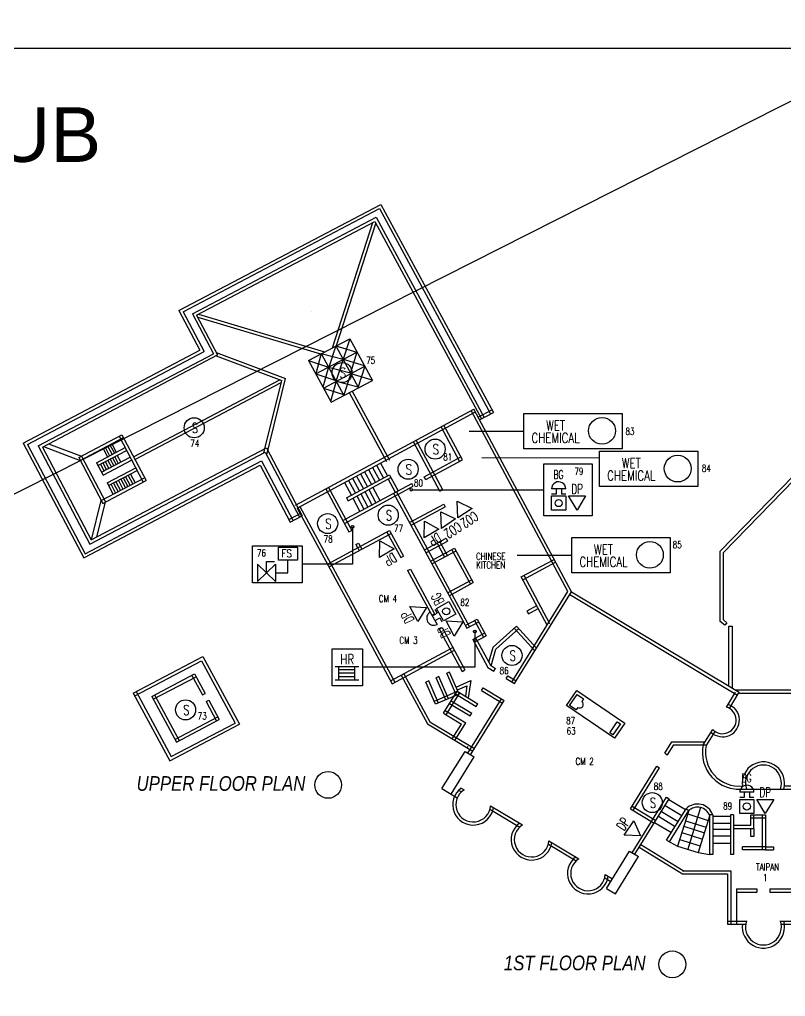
# Model space of a CAD drawing. Extents: x -2888 to 8486, y -2377 to 1555.
# Drawn here: x 7147.5 to 7319, y 562 to 780.9 of the extents above; entities that cross this region are included whole.
import ezdxf
from ezdxf.enums import TextEntityAlignment as Align

# ---------------------------------------------------------------- set-up
doc = ezdxf.new("R2010")
doc.units = 0
doc.layers.get('0').update_dxf_attribs({"linetype": 'CONTINUOUS'})
for name, color, linetype in [('BUILD', 8, 'CONTINUOUS'), ('FAPOINT', 1, 'CONTINUOUS'), ('FF_GRID_LINE', 8, 'CONTINUOUS'), ('MIMIC_SIZE', 7, 'CONTINUOUS'), ('TEXT', 8, 'CONTINUOUS'), ('TXT4', 8, 'CONTINUOUS')]:
    doc.layers.add(name, color=color, linetype=linetype)
doc.styles.add('ARIAL', font='arial.ttf')
doc.styles.add('ARIAL_NARROW_ITALIC', font='ARIALNI.TTF')
doc.styles.add('BADAI', font='romans.shx', dxfattribs={"width": 0.65})
doc.styles.add('PLOT02__REVB$0$NARROW', font='SIMPLEX', dxfattribs={"width": 0.75})
doc.styles.add('ROMANS', font='ROMANS.SHX', dxfattribs={"width": 0.8})

# ---------------------------------------------------------------- blocks, each defined once
blk = doc.blocks.new('D-433-1_MIMIC_SIZE_900_X_1')
at = {"layer": 'MIMIC_SIZE'}
blk.add_lwpolyline([(23.62, 73.07), (848.62, 73.07), (848.62, 458.07), (23.62, 458.07)], close=True, dxfattribs=at)

msp = doc.modelspace()

# ---------------------------------------------------------------- linework, layer by layer
at = {"color": 1}
for p, q in [((7267.647, 674.523), (7266.652, 674.524)), ((7269.835, 675.714), (7266.654, 675.717)), ((7267.648, 675.716), (7267.647, 674.523)), ((7268.841, 675.715), (7268.84, 674.522)), ((7269.834, 674.521), (7268.84, 674.522)), ((7245.511, 672.951), (7248.848, 671.343)), ((7245.663, 669.238), (7245.511, 672.951)), ((7266.649, 670.945), (7266.652, 674.127)), ((7266.652, 674.127), (7269.834, 674.123)), ((7269.834, 674.123), (7269.83, 670.942)), ((7270.446, 674.122), (7274.264, 674.132)), ((7272.352, 670.945), (7270.446, 674.122)), ((7274.264, 674.132), (7272.352, 670.945)), ((7241.814, 670.584), (7245.15, 668.976)), ((7241.965, 666.871), (7241.814, 670.584)), ((7248.848, 671.343), (7245.663, 669.238)), ((7238.1, 664.78), (7238.156, 668.496)), ((7238.156, 668.496), (7241.397, 666.703)), ((7245.15, 668.976), (7241.965, 666.871)), ((7241.397, 666.703), (7238.1, 664.78)), ((7228.097, 660.332), (7228.154, 664.048)), ((7228.154, 664.048), (7231.395, 662.255)), ((7231.395, 662.255), (7228.097, 660.332)), ((7202.799, 659.477), (7204.598, 659.477)), ((7202.799, 656.915), (7202.799, 659.477)), ((7207.588, 656.924), (7207.588, 659.74)), ((7200.811, 654.96), (7204.798, 658.88)), ((7204.798, 654.96), (7200.811, 658.86)), ((7200.811, 658.86), (7200.811, 654.96)), ((7204.798, 658.88), (7204.798, 654.96)), ((7204.798, 656.924), (7207.588, 656.924)), ((7240.881, 648.897), (7243.66, 650.446)), ((7236.679, 645.976), (7234.911, 649.359)), ((7234.911, 649.359), (7238.62, 649.13)), ((7238.62, 649.13), (7236.679, 645.976)), ((7239.492, 648.123), (7241.041, 645.344)), ((7240.534, 648.704), (7241.018, 647.835)), ((7242.43, 646.118), (7240.881, 648.897)), ((7239.976, 647.254), (7241.018, 647.835)), ((7240.557, 646.212), (7241.599, 646.793)), ((7241.599, 646.793), (7242.083, 645.924)), ((7245.209, 647.667), (7242.43, 646.118)), ((7244.795, 642.739), (7243.027, 646.122)), ((7243.027, 646.122), (7246.736, 645.893)), ((7246.736, 645.893), (7244.795, 642.739)), ((7309.784, 606.536), (7308.789, 606.537)), ((7311.973, 607.727), (7308.791, 607.73)), ((7309.785, 607.729), (7309.784, 606.536)), ((7310.978, 607.728), (7310.977, 606.535)), ((7311.971, 606.534), (7310.977, 606.535)), ((7308.786, 602.958), (7308.789, 606.139)), ((7308.789, 606.139), (7311.971, 606.136)), ((7311.971, 606.136), (7311.967, 602.954)), ((7312.583, 606.134), (7316.401, 606.144)), ((7314.489, 602.958), (7312.583, 606.134)), ((7316.401, 606.144), (7314.489, 602.958)), ((7282.9, 598.156), (7285.038, 601.319)), ((7285.038, 601.319), (7286.598, 597.946)), ((7286.598, 597.946), (7282.9, 598.156))]:
    msp.add_line(p, q, dxfattribs=at)
for points in [[(7264.894, 681.346), (7275.721, 681.346), (7275.721, 669.705), (7264.894, 669.705)], [(7199.652, 662.973), (7210.767, 662.973), (7210.767, 654.689), (7199.652, 654.689)], [(7205.46, 659.74), (7205.46, 662.687), (7209.715, 662.687), (7209.715, 659.74)], [(7217.469, 639.89), (7224.326, 639.89), (7224.326, 631.606), (7217.469, 631.606)]]:
    msp.add_lwpolyline(points, close=True, dxfattribs=at)
at = {"color": 1, "linetype": 'BYBLOCK'}
for centre, radius in [((7219.723, 701.764), 2.25), ((7186.611, 689.408), 2.25), ((7277.941, 688.712), 3), ((7240.565, 684.623), 2.25), ((7294.892, 680.263), 3), ((7234.518, 680.102), 2.25), ((7235.232, 675.526), 0.299), ((7230.059, 669.822), 2.25), ((7216.496, 667.93), 2.25), ((7222.067, 667.206), 0.299), ((7288.671, 660.928), 3), ((7249.45, 643.774), 0.299), ((7257.779, 638.39), 2.25), ((7184.682, 626.198), 2.25), ((7216.603, 609.386), 3), ((7289.197, 605.414), 2.25), ((7293.692, 569.173), 3)]:
    msp.add_circle(centre, radius, dxfattribs=at)
at = {"color": 1}
for centre in [(7268.241, 672.534), (7243.045, 648.282), (7310.378, 604.547)]:
    msp.add_circle(centre, 0.795, dxfattribs=at)
for centre, start, end in [((7268.245, 675.716), 359.93967, 179.93967), ((7240.266, 646.733), 119.13833, 299.13833), ((7310.382, 607.728), 359.93967, 179.93967)]:
    msp.add_arc(centre, 1.591, start, end, dxfattribs=at)
at = {"layer": 'FAPOINT', "color": 1, "linetype": 'BYBLOCK'}
for p, q in [((7218.184, 635.883), (7223.442, 635.883)), ((7218.967, 632.913), (7218.967, 635.883)), ((7218.967, 635.274), (7222.592, 635.274)), ((7222.592, 632.913), (7222.592, 635.883)), ((7218.184, 632.913), (7223.442, 632.913)), ((7218.967, 634.508), (7222.592, 634.508)), ((7218.967, 633.679), (7222.592, 633.679))]:
    msp.add_line(p, q, dxfattribs=at)
at = {"layer": 'FF_GRID_LINE', "color": 1}
for p, q in [((7269.83, 670.942), (7266.649, 670.945)), ((7243.66, 650.446), (7245.209, 647.667)), ((7311.967, 602.954), (7308.786, 602.958))]:
    msp.add_line(p, q, dxfattribs=at)
at = {"layer": 'MIMIC_SIZE', "color": 1}
for p, q in [((6527.762, 361.459), (7811.076, 1011.117)), ((7248.218, 688.636), (7260.466, 688.636)), ((7251.053, 682.747), (7277.416, 682.675)), ((7235.531, 675.526), (7264.894, 675.526)), ((7222.067, 667.206), (7222.067, 658.831)), ((7258.949, 660.851), (7271.196, 660.851)), ((7222.067, 658.831), (7210.767, 658.831)), ((7249.45, 643.774), (7249.45, 635.748)), ((7249.45, 635.748), (7224.326, 635.748)), ((7273.822, 628.652), (7273.423, 628.066)), ((7272.535, 626.763), (7272.136, 626.177))]:
    msp.add_line(p, q, dxfattribs=at)
at = {"layer": 'MIMIC_SIZE', "color": 0}
for p, q in [((7183.172, 715.689), (7228.399, 739.468)), ((7184.128, 715.392), (7228.11, 738.516)), ((7228.11, 738.516), (7253.002, 692.493)), ((7228.399, 739.468), (7253.625, 692.829)), ((7186.201, 714.937), (7227.324, 736.558)), ((7187.157, 714.64), (7227.034, 735.606)), ((7227.034, 735.606), (7250.952, 691.384)), ((7227.324, 736.558), (7251.575, 691.721)), ((7217.575, 707.335), (7226.587, 735.371)), ((7218.47, 707.805), (7227.267, 735.175)), ((7183.172, 715.689), (7187.867, 706.76)), ((7184.128, 715.392), (7188.822, 706.463)), ((7186.201, 714.937), (7190.895, 706.008)), ((7187.157, 714.64), (7191.851, 705.711)), ((7187.387, 714.201), (7214.914, 705.935)), ((7187.604, 714.875), (7215.809, 706.406)), ((7212.815, 715.45), (7212.815, 715.45)), ((7212.187, 704.502), (7221.439, 709.366)), ((7221.439, 709.366), (7219.982, 704.746)), ((7221.439, 709.366), (7226.505, 700)), ((7218.359, 707.747), (7216.793, 702.987)), ((7218.359, 707.747), (7223.425, 698.38)), ((7218.359, 707.747), (7223.02, 706.343)), ((7148.334, 685.975), (7187.867, 706.76)), ((7149.29, 685.678), (7188.822, 706.463)), ((7151.653, 685.376), (7190.895, 706.008)), ((7152.609, 685.078), (7191.851, 705.711)), ((7191.536, 705.545), (7206.239, 700.01)), ((7191.542, 706.299), (7207.077, 700.45)), ((7213.811, 701.501), (7223.062, 706.365)), ((7215.073, 706.019), (7213.811, 701.501)), ((7215.073, 706.019), (7220.14, 696.653)), ((7215.073, 706.019), (7219.982, 704.746)), ((7223.062, 706.365), (7221.605, 701.745)), ((7212.187, 704.502), (7217.253, 695.135)), ((7212.187, 704.502), (7216.697, 703.018)), ((7216.697, 703.018), (7215.434, 698.5)), ((7215.534, 698.313), (7224.786, 703.178)), ((7216.697, 703.018), (7221.605, 701.745)), ((7219.982, 704.746), (7218.416, 699.985)), ((7219.982, 704.746), (7224.643, 703.342)), ((7224.786, 703.178), (7223.329, 698.557)), ((7213.811, 701.501), (7218.32, 700.017)), ((7221.706, 701.558), (7220.14, 696.798)), ((7221.706, 701.558), (7226.367, 700.154)), ((7173.002, 682.915), (7205.817, 700.169)), ((7173.331, 682.289), (7206.12, 699.528)), ((7202.218, 683.762), (7206.239, 700.01)), ((7202.842, 683.34), (7207.077, 700.45)), ((7215.534, 698.313), (7220.044, 696.83)), ((7218.421, 699.831), (7217.158, 695.312)), ((7217.253, 695.135), (7226.505, 700)), ((7218.421, 699.831), (7223.329, 698.557)), ((7221.332, 697.279), (7229.693, 681.821)), ((7221.958, 697.609), (7230.315, 682.157)), ((7209.316, 672.05), (7249.241, 693.581)), ((7209.652, 671.427), (7249.574, 692.956)), ((7270.285, 652.691), (7248.618, 693.245)), ((7271.102, 652.665), (7249.241, 693.581)), ((7250.201, 691.783), (7253.288, 693.452)), ((7250.535, 691.159), (7253.625, 692.829)), ((7246.046, 681.909), (7241.92, 689.633)), ((7246.669, 682.245), (7242.543, 689.969)), ((7160.73, 682.719), (7170.425, 687.816)), ((7169.799, 687.487), (7175.191, 677.23)), ((7170.425, 687.816), (7175.818, 677.56)), ((7148.334, 685.975), (7161.87, 660.23)), ((7149.29, 685.678), (7162.167, 661.185)), ((7151.653, 685.376), (7163.257, 663.304)), ((7152.825, 685.192), (7161.059, 682.092)), ((7154.009, 685.815), (7161.356, 683.048)), ((7161.059, 682.092), (7170.754, 687.19)), ((7167.209, 685.326), (7168.214, 683.414)), ((7167.73, 685.6), (7168.735, 683.689)), ((7168.16, 685.826), (7169.165, 683.914)), ((7241.653, 675.184), (7235.72, 686.289)), ((7242.276, 675.52), (7236.343, 686.625)), ((7152.609, 685.078), (7163.555, 664.26)), ((7161.356, 683.048), (7166.749, 672.792)), ((7163.257, 663.304), (7202.5, 683.936)), ((7163.555, 664.26), (7202.797, 684.892)), ((7164.728, 681.582), (7171.133, 684.949)), ((7165.057, 680.955), (7171.462, 684.323)), ((7166.194, 684.792), (7167.199, 682.881)), ((7166.646, 685.03), (7167.651, 683.118)), ((7169.351, 683.213), (7170.158, 681.679)), ((7202.5, 683.936), (7210.176, 669.337)), ((7202.797, 684.892), (7210.799, 669.673)), ((7160.73, 682.719), (7166.123, 672.462)), ((7161.87, 660.23), (7201.403, 681.015)), ((7162.167, 661.185), (7201.7, 681.971)), ((7164.728, 681.582), (7166.193, 678.795)), ((7165.603, 681.242), (7166.409, 679.708)), ((7165.864, 679.421), (7172.269, 682.789)), ((7166.149, 681.529), (7166.955, 679.995)), ((7166.193, 678.795), (7172.598, 682.162)), ((7166.695, 681.816), (7167.501, 680.282)), ((7167.24, 682.103), (7168.047, 680.569)), ((7167.786, 682.39), (7168.593, 680.856)), ((7168.332, 682.677), (7169.139, 681.143)), ((7168.805, 682.926), (7169.612, 681.392)), ((7201.403, 681.015), (7208.124, 668.231)), ((7201.7, 681.971), (7208.747, 668.567)), ((7227.414, 681.006), (7228.972, 678.126)), ((7228.31, 681.489), (7229.867, 678.609)), ((7238.133, 678.446), (7246.336, 682.869)), ((7238.467, 677.822), (7246.669, 682.245)), ((7167.104, 677.062), (7173.509, 680.43)), ((7167.433, 676.436), (7173.838, 679.803)), ((7171.801, 678.732), (7172.824, 676.785)), ((7172.347, 679.019), (7173.37, 677.072)), ((7220.728, 673.681), (7230.325, 678.856)), ((7222.935, 678.59), (7224.492, 675.71)), ((7223.833, 679.07), (7225.39, 676.19)), ((7224.727, 679.557), (7226.284, 676.677)), ((7225.624, 680.038), (7227.181, 677.158)), ((7226.518, 680.523), (7228.076, 677.643)), ((7230.325, 678.856), (7230.662, 678.234)), ((7165.793, 673.089), (7175.488, 678.186)), ((7166.123, 672.462), (7175.818, 677.56)), ((7167.104, 677.062), (7168.457, 674.489)), ((7167.979, 676.723), (7169.003, 674.776)), ((7168.525, 677.01), (7169.548, 675.063)), ((7169.071, 677.296), (7170.094, 675.35)), ((7169.617, 677.583), (7170.64, 675.637)), ((7170.163, 677.871), (7171.187, 675.924)), ((7170.709, 678.158), (7171.732, 676.211)), ((7171.255, 678.445), (7172.278, 676.498)), ((7219.9, 668.613), (7235.317, 676.927)), ((7220.247, 677.141), (7221.804, 674.261)), ((7221.065, 673.058), (7230.662, 678.234)), ((7221.143, 677.624), (7222.7, 674.744)), ((7222.042, 678.101), (7223.599, 675.221)), ((7230.039, 677.897), (7231.637, 674.943)), ((7230.662, 678.234), (7232.26, 675.279)), ((7235.651, 676.303), (7235.317, 676.927)), ((7238.467, 677.822), (7238.133, 678.446)), ((7304.428, 661.766), (7320.726, 678.54)), ((7305.136, 661.479), (7321.025, 677.832)), ((7216.071, 675.693), (7221.269, 666.08)), ((7216.694, 676.029), (7221.892, 666.416)), ((7220.236, 667.99), (7235.651, 676.303)), ((7223.929, 674.607), (7225.526, 671.652)), ((7224.824, 675.091), (7226.422, 672.136)), ((7225.72, 675.574), (7227.318, 672.619)), ((7226.618, 676.053), (7228.216, 673.098)), ((7231.275, 674.748), (7247.643, 644.477)), ((7231.898, 675.083), (7248.266, 644.813)), ((7241.653, 675.184), (7242.276, 675.52)), ((7163.616, 664.292), (7165.793, 673.089)), ((7164.799, 664.914), (7166.749, 672.792)), ((7220.728, 673.681), (7221.065, 673.058)), ((7222.142, 673.632), (7223.739, 670.677)), ((7223.033, 674.124), (7224.63, 671.169)), ((7234.83, 668.174), (7242.486, 672.303)), ((7242.486, 672.303), (7242.822, 671.68)), ((7207.795, 668.857), (7210.469, 670.3)), ((7209.652, 671.427), (7230.943, 632.051)), ((7210.275, 671.764), (7231.566, 632.387)), ((7235.166, 667.552), (7242.822, 671.68)), ((7208.124, 668.231), (7210.799, 669.673)), ((7216.448, 658.862), (7230.372, 666.371)), ((7216.784, 658.239), (7230.709, 665.748)), ((7221.269, 666.08), (7221.892, 666.416)), ((7229.749, 666.035), (7232.85, 660.301)), ((7230.372, 666.371), (7233.472, 660.638)), ((7222.813, 663.225), (7223.436, 663.561)), ((7223.436, 663.561), (7224.162, 662.218)), ((7238.157, 662.021), (7243.025, 664.647)), ((7238.493, 661.399), (7243.362, 664.024)), ((7240.989, 663.549), (7242.685, 660.411)), ((7241.612, 663.884), (7243.308, 660.747)), ((7243.025, 664.647), (7243.362, 664.024)), ((7222.813, 663.225), (7223.539, 661.882)), ((7239.516, 659.506), (7244.934, 662.427)), ((7239.853, 658.883), (7245.27, 661.805)), ((7244.311, 662.091), (7248.487, 654.367)), ((7244.934, 662.427), (7249.11, 654.703)), ((7304.428, 646.025), (7304.428, 661.766)), ((7305.136, 646.35), (7305.136, 661.479)), ((7232.85, 660.301), (7233.472, 660.638)), ((7259.858, 655.989), (7267.223, 659.924)), ((7260.192, 655.365), (7267.557, 659.3)), ((7234.41, 657.414), (7235.033, 657.751)), ((7234.41, 657.414), (7239.821, 647.408)), ((7235.033, 657.751), (7240.443, 647.745)), ((7243.357, 652.404), (7248.774, 655.325)), ((7243.693, 651.781), (7249.11, 654.703)), ((7265.638, 645.171), (7259.858, 655.989)), ((7266.262, 645.505), (7260.482, 656.323)), ((7257.768, 632.439), (7270.285, 652.691)), ((7258.374, 632.073), (7271.102, 652.665)), ((7271.102, 652.665), (7308.693, 630.127)), ((7270.738, 652.058), (7308.321, 629.525)), ((7263.306, 649.535), (7261.135, 648.336)), ((7261.135, 648.336), (7261.477, 647.716)), ((7261.477, 647.716), (7263.656, 648.88)), ((7239.821, 647.408), (7240.443, 647.745)), ((7247.306, 645.1), (7250.002, 646.554)), ((7247.643, 644.477), (7250.339, 645.931)), ((7249.379, 646.218), (7251.4, 642.481)), ((7250.002, 646.554), (7252.023, 642.817)), ((7305.416, 645.174), (7304.428, 646.025)), ((7305.878, 645.71), (7305.136, 646.35)), ((7241.494, 644.315), (7242.116, 644.651)), ((7241.494, 644.315), (7246.623, 634.829)), ((7242.116, 644.651), (7247.246, 635.165)), ((7253.531, 640.217), (7258.805, 644.987)), ((7254.155, 639.827), (7259.279, 644.462)), ((7258.28, 644.512), (7262.903, 639.401)), ((7258.805, 644.987), (7263.29, 640.027)), ((7305.878, 645.71), (7305.416, 645.174)), ((7306.371, 631.52), (7306.371, 644.936)), ((7306.371, 644.936), (7307.079, 644.936)), ((7307.079, 644.936), (7307.079, 631.095)), ((7248.99, 641.986), (7251.686, 643.44)), ((7248.99, 641.986), (7252.4, 635.679)), ((7249.326, 641.363), (7252.023, 642.817)), ((7249.613, 642.322), (7252.931, 636.186)), ((7230.607, 632.674), (7244.532, 640.183)), ((7230.943, 632.051), (7244.869, 639.561)), ((7252.564, 636.863), (7253.531, 640.217)), ((7253.08, 636.095), (7254.155, 639.827)), ((7172.964, 629.951), (7188.524, 638.132)), ((7173.301, 629.329), (7188.234, 637.18)), ((7188.234, 637.18), (7195.767, 623.248)), ((7188.524, 638.132), (7196.73, 622.955)), ((7246.623, 634.829), (7247.245, 635.166)), ((7252.4, 635.679), (7253.722, 634.881)), ((7252.931, 636.186), (7254.095, 635.483)), ((7253.722, 634.881), (7254.095, 635.483)), ((7177.105, 629.199), (7186.701, 634.244)), ((7177.442, 628.576), (7187.038, 633.622)), ((7186.075, 633.915), (7188.438, 629.545)), ((7186.701, 634.244), (7189.064, 629.874)), ((7232.962, 633.944), (7238.86, 623.038)), ((7233.585, 634.28), (7239.39, 623.544)), ((7239.124, 632.683), (7238.473, 632.407)), ((7241.289, 627.727), (7239.124, 632.683)), ((7241.429, 633.661), (7240.778, 633.385)), ((7242.942, 628.429), (7240.778, 633.385)), ((7243.593, 628.705), (7241.429, 633.661)), ((7243.805, 634.669), (7243.153, 634.393)), ((7245.318, 629.437), (7243.153, 634.393)), ((7245.969, 629.713), (7243.805, 634.669)), ((7245.275, 631.303), (7248.547, 632.744)), ((7248.547, 632.744), (7247.992, 628.863)), ((7256.49, 633.21), (7256.862, 633.812)), ((7256.49, 633.21), (7258.374, 632.073)), ((7256.862, 633.812), (7258.746, 632.675)), ((7240.637, 627.451), (7238.473, 632.407)), ((7245.56, 630.655), (7247.666, 631.583)), ((7247.666, 631.583), (7247.334, 629.26)), ((7250.917, 630.554), (7251.289, 631.156)), ((7250.917, 630.554), (7255.664, 627.688)), ((7251.289, 631.156), (7256.036, 628.29)), ((7348.847, 630.582), (7307.936, 630.582)), ((7172.964, 629.951), (7181.171, 614.775)), ((7173.591, 630.281), (7181.46, 615.727)), ((7177.105, 629.199), (7182.635, 618.971)), ((7177.732, 629.528), (7183.262, 619.3)), ((7188.438, 629.545), (7189.064, 629.874)), ((7189.255, 628.034), (7189.881, 628.363)), ((7189.881, 628.363), (7192.232, 624.016)), ((7245.686, 630.362), (7240.354, 628.099)), ((7245.969, 629.713), (7240.637, 627.451)), ((7242.44, 625.448), (7245.486, 630.376)), ((7243.046, 625.083), (7246.092, 630.01)), ((7244.17, 628.246), (7248.799, 625.451)), ((7245.114, 629.773), (7249.743, 626.978)), ((7245.486, 630.376), (7250.116, 627.58)), ((7247.916, 616.501), (7255.43, 628.656)), ((7248.522, 616.135), (7256.036, 628.29)), ((7305.808, 626.805), (7307.877, 630.153)), ((7306.468, 626.526), (7308.693, 630.127)), ((7348.246, 629.874), (7308.537, 629.874)), ((7189.255, 628.034), (7191.605, 623.687)), ((7242.813, 626.051), (7247.442, 623.256)), ((7243.797, 627.644), (7248.427, 624.849)), ((7249.743, 626.978), (7250.116, 627.58)), ((7182.299, 619.593), (7191.895, 624.639)), ((7182.635, 618.971), (7192.232, 624.016)), ((7242.44, 625.448), (7246.464, 623.019)), ((7248.427, 624.849), (7248.799, 625.451)), ((7181.171, 614.775), (7196.73, 622.955)), ((7181.46, 615.727), (7195.767, 623.248)), ((7238.86, 623.038), (7249.004, 616.913)), ((7239.39, 623.544), (7249.376, 617.515)), ((7244.406, 619.689), (7246.464, 623.019)), ((7245.012, 619.323), (7247.442, 623.256)), ((7300.582, 618.35), (7302.733, 621.83)), ((7301.414, 618.35), (7303.277, 621.365)), ((7247.742, 617.675), (7247.93, 617.978)), ((7292.012, 616.478), (7293.607, 619.058)), ((7292.619, 616.114), (7294.002, 618.35)), ((7293.607, 619.058), (7301.02, 619.058)), ((7294.002, 618.35), (7301.414, 618.35)), ((7242.097, 608.542), (7247.261, 616.896)), ((7244.139, 607.31), (7249.302, 615.664)), ((7247.261, 616.896), (7249.302, 615.664)), ((7292.012, 616.478), (7292.619, 616.114)), ((7284.297, 603.995), (7290.223, 613.584)), ((7284.904, 603.631), (7290.831, 613.22)), ((7290.223, 613.584), (7290.831, 613.22)), ((7242.097, 608.542), (7245.474, 606.504)), ((7246.38, 608.657), (7247.05, 608.255)), ((7318.789, 609.142), (7349.724, 609.142)), ((7245.817, 608.169), (7246.445, 607.793)), ((7284.694, 594.199), (7292.385, 606.642)), ((7292.385, 606.642), (7292.992, 606.278)), ((7307.963, 608.434), (7349.724, 608.434)), ((7252.958, 604.713), (7260.136, 600.41)), ((7284.669, 604.597), (7289.984, 601.411)), ((7285.301, 593.835), (7292.992, 606.278)), ((7292.052, 604.758), (7295.829, 602.494)), ((7292.884, 606.103), (7296.66, 603.839)), ((7299.973, 604.331), (7297.155, 594.947)), ((7252.835, 603.962), (7259.531, 599.947)), ((7284.297, 603.995), (7289.611, 600.809)), ((7290.561, 602.345), (7294.337, 600.081)), ((7291.247, 603.455), (7295.023, 601.191)), ((7292.415, 596.971), (7296.768, 604.014)), ((7293.041, 596.638), (7297.375, 603.65)), ((7297.375, 603.65), (7294.85, 595.678)), ((7296.768, 604.014), (7297.375, 603.65)), ((7297.135, 602.89), (7301.746, 601.429)), ((7302.047, 602.378), (7299.461, 594.217)), ((7302.047, 602.708), (7302.047, 593.752)), ((7302.755, 602.708), (7302.047, 602.708)), ((7302.755, 602.708), (7302.755, 593.752)), ((7302.755, 602.366), (7306.703, 602.366)), ((7306.703, 602.708), (7306.703, 593.752)), ((7307.411, 602.708), (7306.703, 602.708)), ((7307.411, 602.708), (7307.411, 593.752)), ((7311.26, 600.346), (7311.26, 602.708)), ((7311.26, 602.708), (7314.543, 602.708)), ((7311.26, 602), (7314.543, 602)), ((7311.968, 599.638), (7311.968, 602.708)), ((7313.836, 602.708), (7313.836, 594.8)), ((7314.543, 602.708), (7314.543, 594.8)), ((7289.723, 600.99), (7293.499, 598.726)), ((7296.257, 600.121), (7300.869, 598.66)), ((7296.647, 601.352), (7301.259, 599.891)), ((7302.755, 600.8), (7306.703, 600.8)), ((7307.411, 600.346), (7311.26, 600.346)), ((7295.807, 598.7), (7300.419, 597.239)), ((7302.755, 599.453), (7306.703, 599.453)), ((7302.755, 597.966), (7306.703, 597.966)), ((7307.411, 599.638), (7311.968, 599.638)), ((7311.26, 597.794), (7311.26, 599.638)), ((7311.968, 597.794), (7311.26, 597.794)), ((7311.968, 599.638), (7311.968, 597.794)), ((7265.921, 596.116), (7272.156, 592.378)), ((7266.044, 596.868), (7272.761, 592.84)), ((7286.277, 595.415), (7295.935, 589.427)), ((7286.65, 596.016), (7296.308, 590.029)), ((7292.415, 596.971), (7294.85, 595.678)), ((7294.85, 595.678), (7299.461, 594.217)), ((7295.327, 597.184), (7299.938, 595.723)), ((7302.755, 596.291), (7306.703, 596.291)), ((7314.543, 595.508), (7309.402, 595.508)), ((7309.402, 594.8), (7309.402, 595.508)), ((7314.543, 595.508), (7316.386, 595.508)), ((7316.386, 595.508), (7316.386, 594.8)), ((7278.947, 586.2), (7284.11, 594.554)), ((7280.988, 584.968), (7286.152, 593.322)), ((7284.11, 594.554), (7286.152, 593.322)), ((7299.461, 594.217), (7302.047, 593.752)), ((7302.755, 593.752), (7302.047, 593.752)), ((7307.411, 593.752), (7306.703, 593.752)), ((7314.543, 594.8), (7309.402, 594.8)), ((7314.543, 594.8), (7316.386, 594.8)), ((7278.669, 589.298), (7280.269, 588.339)), ((7295.935, 590.135), (7306.788, 590.135)), ((7295.935, 589.427), (7306.08, 589.427)), ((7306.08, 589.427), (7306.08, 578.173)), ((7306.788, 590.135), (7306.788, 578.173)), ((7278.546, 588.547), (7279.897, 587.737)), ((7278.947, 586.2), (7280.988, 584.968)), ((7308.034, 586.062), (7308.034, 578.173)), ((7308.034, 586.062), (7312.607, 586.062)), ((7308.034, 585.354), (7312.607, 585.354)), ((7312.607, 586.062), (7312.607, 585.354)), ((7315.5, 586.062), (7326.708, 586.062)), ((7315.5, 586.062), (7315.5, 585.354)), ((7315.5, 585.354), (7326.708, 585.354)), ((7306.08, 578.88), (7310.304, 578.88)), ((7306.08, 578.173), (7310.126, 578.173)), ((7317.899, 578.88), (7324.216, 578.88)), ((7318.077, 578.173), (7324.037, 578.173))]:
    msp.add_line(p, q, dxfattribs=at)
for points in [[(7260.466, 692.576), (7282.447, 692.576), (7282.447, 684.696), (7260.466, 684.696)], [(7277.416, 684.126), (7299.398, 684.126), (7299.398, 676.247), (7277.416, 676.247)], [(7271.196, 664.791), (7293.177, 664.791), (7293.177, 656.912), (7271.196, 656.912)]]:
    msp.add_lwpolyline(points, close=True, dxfattribs=at)
at = {"layer": 'MIMIC_SIZE', "color": 1}
for points in [[(7272.304, 630.567), (7283.042, 623.252), (7280.721, 619.846), (7269.983, 627.161)], [(7281.37, 623.51), (7282.06, 623.04), (7280.374, 620.565), (7279.684, 621.035)]]:
    msp.add_lwpolyline(points, close=True, dxfattribs=at)
msp.add_lwpolyline([(7272.136, 626.177), (7270.696, 627.158), (7272.383, 629.633), (7273.822, 628.652)], dxfattribs=at)
msp.add_arc((7272.979, 627.414), 0.788, 235.73535, 55.73535, dxfattribs=at)
at = {"layer": 'MIMIC_SIZE', "color": 0}
for centre, radius, start, end in [((7304.962, 623.89), 3.743, 225.73065, 70.82893), ((7304.962, 623.89), 3.036, 222.7382, 73.82138), ((7308.69, 616.68), 8.278, 168.35624, 276.06783), ((7308.69, 616.68), 7.57, 168.35624, 275.48868), ((7314.101, 609.796), 4.733, 343.61122, 187.91903), ((7314.101, 609.796), 4.025, 340.21209, 199.78791), ((7249.09, 604.96), 4.584, 126.24087, 351.87011), ((7249.09, 604.96), 3.876, 121.76108, 356.3499), ((7314.101, 609.796), 4.733, 196.55037, 196.73292), ((7299.354, 601.495), 3.61, 19.62228, 135.7525), ((7299.354, 601.495), 2.902, 19.62228, 135.7525), ((7262.176, 597.115), 4.584, 126.24087, 351.87011), ((7262.176, 597.115), 3.876, 121.76108, 356.3499), ((7274.801, 589.545), 4.584, 126.24087, 351.87011), ((7274.801, 589.545), 3.876, 121.76108, 356.3499), ((7314.101, 577.545), 4.733, 172.08097, 16.38878), ((7314.101, 577.545), 4.025, 160.21209, 19.78791)]:
    msp.add_arc(centre, radius, start, end, dxfattribs=at)

# ---------------------------------------------------------------- block references
at = {"layer": 'MIMIC_SIZE', "color": 1}
msp.add_blockref('D-433-1_MIMIC_SIZE_900_X_1', (6631.73, 316.311), dxfattribs=at)

# ---------------------------------------------------------------- texts
at = {"color": 0, "linetype": 'BYBLOCK', "style": 'PLOT02__REVB$0$NARROW', "width": 0.75}
for s, p in [('75', (7225.131, 703.76)), ('83', (7283.2, 687.803)), ('74', (7185.736, 685.098)), ('81', (7242.389, 682.081)), ('84', (7300.307, 679.561)), ('79', (7271.767, 678.885)), ('80', (7235.824, 676.233)), ('77', (7231.364, 666.103)), ('78', (7215.594, 663.68)), ('85', (7293.779, 662.405)), ('76', (7200.665, 660.528)), ('82', (7246.219, 649.53)), ('86', (7255.012, 634.197)), ('73', (7187.394, 624.035)), ('87', (7269.902, 622.971)), ('63', (7270.021, 620.646)), ('88', (7289.529, 608.278)), ('89', (7305.08, 603.872))]:
    msp.add_text(s, height=1.5671, dxfattribs=at).set_placement(p)
at = {"color": 1, "linetype": 'BYBLOCK', "style": 'PLOT02__REVB$0$NARROW', "width": 0.75}
for s, height, p in [('S', 2.255, (7219.164, 700.594)), ('S', 2.255, (7186.053, 688.238)), ('S', 2.255, (7240.006, 683.454)), ('S', 2.255, (7233.959, 678.932)), ('S', 2.255, (7229.5, 668.653)), ('S', 2.255, (7215.937, 666.76)), ('S', 2.255, (7257.22, 637.22)), ('HR', 2.2387, (7219.333, 636.41)), ('S', 2.255, (7184.123, 625.028)), ('S', 2.255, (7288.638, 604.244))]:
    msp.add_text(s, height=height, dxfattribs=at).set_placement(p)
at = {"color": 0, "linetype": 'BYBLOCK', "style": 'PLOT02__REVB$0$NARROW', "width": 0.75}
for s, height, p in [('WET', 2.2387, (7267.546, 688.782)), ('CHEMICAL', 2.2387, (7267.546, 686.02)), ('WET', 2.2387, (7284.496, 680.333)), ('CHEMICAL', 2.2387, (7284.496, 677.57)), ('CHINESE', 1.5671, (7253.019, 659.809)), ('WET', 2.2387, (7278.276, 660.998)), ('KITCHEN', 1.5671, (7253.019, 657.876)), ('CHEMICAL', 2.2387, (7278.276, 658.235)), ('CM 4', 1.5671, (7229.997, 650.363)), ('CM 3', 1.5671, (7234.6, 640.96)), ('CM 2', 1.5671, (7274.054, 613.87)), ('TAIPAN ', 1.5671, (7315.441, 590.232)), ('1', 1.567, (7314.528, 587.801))]:
    msp.add_text(s, height=height, dxfattribs=at).set_placement(p, align=Align.CENTER)
at = {"color": 1, "style": 'ROMANS', "width": 0.85}
msp.add_text('FS', height=1.6959, dxfattribs=at).set_placement((7206.167, 660.407))
at = {"layer": 'BUILD', "color": 0, "linetype": 'BYBLOCK', "style": 'ARIAL_NARROW_ITALIC'}
for s, p in [('UPPER FLOOR PLAN', (7173.706, 608.063)), ('1ST FLOOR PLAN ', (7255.959, 567.85))]:
    msp.add_text(s, height=3.28125, dxfattribs=at).set_placement(p)
at = {"layer": 'TEXT', "color": 1, "style": 'BADAI', "width": 0.65}
for s, height, p in [('BG', 1.9203, (7267.057, 677.958)), ('DP', 2.2157, (7271.079, 674.59)), ('BG', 1.9203, (7309.194, 609.971)), ('DP', 2.2157, (7313.216, 606.602))]:
    msp.add_text(s, height=height, dxfattribs=at).set_placement(p)
for s, rotation, p in [('CO2', 213.30855, (7249.292, 670.809)), ('CO2', 213.30855, (7245.594, 668.442)), ('DP', 210.09803, (7241.085, 665.981)), ('DP', 210.09803, (7231.082, 661.533)), ('BG', 117.43311, (7242.703, 650.376)), ('DP', 117.43311, (7235.972, 646.322)), ('DP', 117.43311, (7244.088, 643.085)), ('DP', 55.78998, (7282.868, 598.943))]:
    msp.add_text(s, height=2.2157, rotation=rotation, dxfattribs=at).set_placement(p)
at = {"layer": 'TXT4', "color": 0, "style": 'ARIAL'}
msp.add_text('ADMIRAL MARINA CLUB', height=12.23454, dxfattribs=at).set_placement((7067.014, 755.103), align=Align.MIDDLE)

doc.saveas('drawing.dxf')
